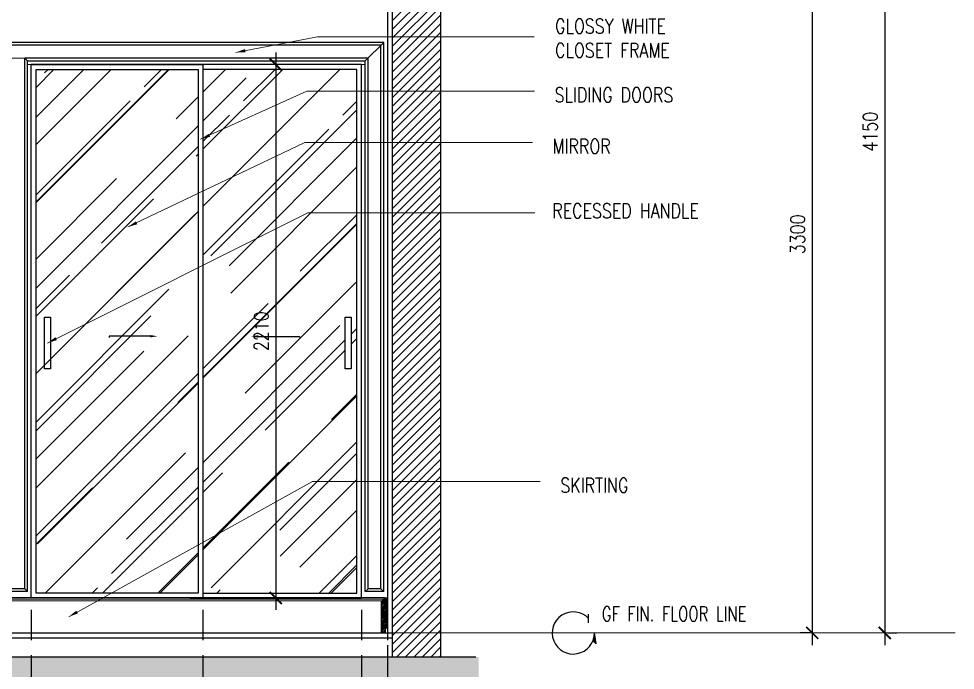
# Model space of a CAD drawing. Header units: inches. Extents: x -12478 to 399182, y -23212 to 525552.
# Drawn here: x 63565 to 67445, y -9233 to -6535 of the extents above; entities that cross this region are included whole.
import ezdxf
from ezdxf import colors
from ezdxf.entities.mleader import LeaderData, LeaderLine
from ezdxf.math import Vec2, Vec3

# ---------------------------------------------------------------- set-up
doc = ezdxf.new("R2010")
doc.units = ezdxf.units.IN
doc.header["$LTSCALE"] = 1000
doc.header["$MEASUREMENT"] = 0
for name, pattern in [('DASHED', [0.75, 0.5, -0.25]), ('HIDDEN', [0.375, 0.25, -0.125]), ('HIDDEN2', [0.1875, 0.125, -0.0625])]:
    doc.linetypes.add(name, pattern=pattern)
for name, color, linetype, lineweight in [('05 Menuiserie Vue', 4, 'Continuous', 25), ('06 Menuiserie Coupe', 113, 'Continuous', 25), ('10 Décors et Achures', 54, 'Continuous', 5), ('A-FLOR-TILE', 8, 'Continuous', 9), ('Built-in', 253, 'HIDDEN', 0), ('ID-NOTES', 3, 'Continuous', 0), ('Sanitaire', 253, 'Continuous', 0)]:
    doc.layers.add(name, color=color, linetype=linetype, lineweight=lineweight)
for name, color, linetype in [('A-DIM', 9, 'Continuous'), ('A-Hidden', 8, 'HIDDEN'), ('CQ SPOT DETAILS', 40, 'Continuous'), ('Layer1', 1, 'Continuous'), ('Layer3', 3, 'Continuous'), ('Layer7', 8, 'Continuous')]:
    doc.layers.add(name, color=color, linetype=linetype)
doc.styles.add('grid_250', font='romans.shx', dxfattribs={"width": 0.75, "height": 0.75})
doc.styles.add('ID-ROMANS', font='romans.shx', dxfattribs={"width": 0.8})
doc.styles.get("Standard").update_dxf_attribs({"font": 'arial.ttf'})
doc.styles.add('ZZ-Dim All', font='romans.shx', dxfattribs={"width": 0.8})
doc.dimstyles.new('DIM 0200', dxfattribs={"dimscale": 200, "dimtxt": 1, "dimasz": 0.8, "dimexe": 0.5, "dimexo": 1, "dimgap": 0.4, "dimtad": 1, "dimdec": 0, "dimrnd": 10, "dimdsep": 46, "dimtxsty": 'ZZ-Dim All', "dimblk1": 'ARCHTICK', "dimblk2": 'ARCHTICK', "dimsah": 1, "dimcen": 1, "dimdle": 0.5, "dimclrd": 256, "dimclre": 256, "dimclrt": 256, "dimadec": 0, "dimazin": 2, "dimtfac": 1, "dimtdec": 0, "dimtix": 1, "dimtmove": 2, "dimatfit": 2, "dimfxl": 1, "dimfxlon": 1, "dimtolj": 1, "dimtzin": 0, "dimlwd": -1, "dimlwe": -1, "dimarcsym": 0})
doc.dimstyles.new('DIM-100', dxfattribs={"dimscale": 50, "dimtxt": 1.25, "dimasz": 1, "dimexe": 1, "dimexo": 1, "dimgap": 0.6, "dimtad": 1, "dimdec": 0, "dimrnd": 5, "dimdsep": 46, "dimtxsty": 'ZZ-Dim All', "dimblk1": 'ARCHTICK', "dimblk2": 'ARCHTICK', "dimsah": 1, "dimcen": 1, "dimdle": 1, "dimclrd": 256, "dimclre": 8, "dimclrt": 256, "dimazin": 2, "dimtfac": 1, "dimtdec": 0, "dimtix": 1, "dimtmove": 2, "dimatfit": 2, "dimfxl": 0.1, "dimtolj": 1, "dimtzin": 0, "dimlwd": -1, "dimlwe": -1, "dimarcsym": 0})
pattern_1 = [(45, (-5992.02, 6159.27), (212.132, 565.6854), [3750, -500, 1250, -250]), (45, (-5845.3, 6482.77), (-411.8897, 58.3363), [750, -82.5, 1500, -187.5]), (45, (-6053.89, 6397.92), (800.79843, 1037.6792), [2000, -350, 1000, -250])]

# ---------------------------------------------------------------- blocks, each defined once
blk = doc.blocks.new('_ARCHTICK')
at = {"color": 0, "linetype": 'ByBlock', "const_width": 0.15}
blk.add_lwpolyline([(-0.5, -0.5), (0.5, 0.5)], dxfattribs=at)
blk = doc.blocks.new('*D775')
at = {"layer": 'A-DIM', "transparency": 16777216}
blk.add_line((66852, -5727.6), (66852, -9128.1), dxfattribs=at)
at = {"layer": 'A-DIM', "color": 8, "linetype": 'HIDDEN2', "transparency": 16777216}
for p, q in [((66841.7, -5777.6), (66802, -5777.6)), ((66841.7, -9078.1), (66802, -9078.1))]:
    blk.add_line(p, q, dxfattribs=at)
at = {"layer": 'Defpoints', "color": 0, "transparency": 16777216}
for p in [(66891.7, -5777.6, 0), (66852, -9078.1), (66891.7, -9078.1, 0)]:
    blk.add_point(p, dxfattribs=at)
at = {"layer": 'A-DIM', "transparency": 16777216, "xscale": 50, "yscale": 50, "zscale": 50}
for p, rotation in [((66852, -5777.6), 90), ((66852, -9078.1), 270)]:
    blk.add_blockref('_ARCHTICK', p, dxfattribs=dict(at, rotation=rotation))
at = {"layer": 'A-DIM', "color": 3, "transparency": 16777216, "insert": (66792, -7427.9), "char_height": 60, "attachment_point": 5, "rotation": 90, "style": 'ZZ-Dim All'}
blk.add_mtext('\\A1;3300', dxfattribs=at)
blk = doc.blocks.new('*D776')
at = {"layer": 'A-DIM', "transparency": 16777216}
blk.add_line((67152.3, -4878.1), (67152.3, -9128.1), dxfattribs=at)
at = {"layer": 'A-DIM', "color": 8, "linetype": 'HIDDEN2', "transparency": 16777216}
for p, q in [((67111.1, -4928.1), (67202.3, -4928.1)), ((67164.5, -9078.1), (67202.3, -9078.1))]:
    blk.add_line(p, q, dxfattribs=at)
at = {"layer": 'Defpoints', "color": 0, "transparency": 16777216}
for p in [(67061.1, -4928.1, 0), (67114.5, -9078.1, 0), (67152.3, -9078.1)]:
    blk.add_point(p, dxfattribs=at)
at = {"layer": 'A-DIM', "transparency": 16777216, "xscale": 50, "yscale": 50, "zscale": 50}
for p, rotation in [((67152.3, -4928.1), 90), ((67152.3, -9078.1), 270)]:
    blk.add_blockref('_ARCHTICK', p, dxfattribs=dict(at, rotation=rotation))
at = {"layer": 'A-DIM', "color": 3, "transparency": 16777216, "insert": (67092.3, -7003.1), "char_height": 60, "attachment_point": 5, "rotation": 90, "style": 'ZZ-Dim All'}
blk.add_mtext('\\A1;4150', dxfattribs=at)
blk = doc.blocks.new('arrow01')
at = {"layer": 'Layer1'}
blk.add_hatch(color=256, dxfattribs=at).paths.add_polyline_path([(7, -44.7), (0, 0), (-6.2, -32.4)])
at = {"layer": 'Layer1', "elevation": 375.8}
blk.add_lwpolyline([(7, -44.7), (0, 0), (-6.2, -32.4)], close=True, dxfattribs=at)
at = {"layer": 'Layer7'}
blk.add_line((-24, 41.5), (-24, 77.7), dxfattribs=at)
blk.add_arc((-87.3, 0), 87.3, 43.49, 0, dxfattribs=at)
blk = doc.blocks.new('*D806')
at = {"layer": 'A-DIM', "color": 8, "linetype": 'HIDDEN2', "transparency": 16777216}
for p, q in [((62034.6, -9128.1), (62034.6, -9813.8)), ((65092.5, -9128.1), (65092.5, -9813.8))]:
    blk.add_line(p, q, dxfattribs=at)
at = {"layer": 'A-DIM', "transparency": 16777216}
blk.add_line((61984.6, -9763.8), (65142.5, -9763.8), dxfattribs=at)
at = {"layer": 'Defpoints', "color": 0, "transparency": 16777216}
for p in [(62034.6, -9078.1, 0), (65092.5, -9078.1, 0), (65092.5, -9763.8)]:
    blk.add_point(p, dxfattribs=at)
at = {"layer": 'A-DIM', "transparency": 16777216, "xscale": 50, "yscale": 50, "zscale": 50, "rotation": 180}
blk.add_blockref('_ARCHTICK', (62034.6, -9763.8), dxfattribs=at)
at = {"layer": 'A-DIM', "transparency": 16777216, "xscale": 50, "yscale": 50, "zscale": 50}
blk.add_blockref('_ARCHTICK', (65092.5, -9763.8), dxfattribs=at)
at = {"layer": 'A-DIM', "color": 3, "transparency": 16777216, "insert": (63563.5, -9703.8), "char_height": 60, "attachment_point": 5, "style": 'ZZ-Dim All'}
blk.add_mtext('\\A1;3060', dxfattribs=at)
blk = doc.blocks.new('*D810')
at = {"layer": 'A-DIM', "color": 8, "linetype": 'HIDDEN2', "transparency": 16777216}
for p, q in [((63510, -8983.1), (63510, -9632)), ((63617, -8983.1), (63617, -9632))]:
    blk.add_line(p, q, dxfattribs=at)
at = {"layer": 'A-DIM', "transparency": 16777216}
for p, q in [((63510, -9582), (63460, -9582)), ((63510, -9582), (63617, -9582)), ((63617, -9582), (63667, -9582))]:
    blk.add_line(p, q, dxfattribs=at)
at = {"layer": 'Defpoints', "color": 0, "transparency": 16777216}
for p in [(63510, -8933.1), (63617, -8933.1), (63617, -9582)]:
    blk.add_point(p, dxfattribs=at)
at = {"layer": 'A-DIM', "transparency": 16777216, "xscale": 50, "yscale": 50, "zscale": 50}
blk.add_blockref('_ARCHTICK', (63510, -9582), dxfattribs=at)
at = {"layer": 'A-DIM', "transparency": 16777216, "xscale": 50, "yscale": 50, "zscale": 50, "rotation": 180}
blk.add_blockref('_ARCHTICK', (63617, -9582), dxfattribs=at)
at = {"layer": 'A-DIM', "color": 3, "transparency": 16777216, "insert": (63563.5, -9522), "char_height": 60, "attachment_point": 5, "style": 'ZZ-Dim All'}
blk.add_mtext('\\A1;105', dxfattribs=at)
blk = doc.blocks.new('*D811')
at = {"layer": 'A-DIM', "color": 8, "linetype": 'HIDDEN2', "transparency": 16777216}
for p, q in [((63617, -8983.1), (63617, -9632)), ((64328, -8983.1), (64328, -9632))]:
    blk.add_line(p, q, dxfattribs=at)
at = {"layer": 'A-DIM', "transparency": 16777216}
blk.add_line((63567, -9582), (64378, -9582), dxfattribs=at)
at = {"layer": 'Defpoints', "color": 0, "transparency": 16777216}
for p in [(63617, -8933.1), (64328, -8933.1), (64328, -9582)]:
    blk.add_point(p, dxfattribs=at)
at = {"layer": 'A-DIM', "transparency": 16777216, "xscale": 50, "yscale": 50, "zscale": 50, "rotation": 180}
blk.add_blockref('_ARCHTICK', (63617, -9582), dxfattribs=at)
at = {"layer": 'A-DIM', "transparency": 16777216, "xscale": 50, "yscale": 50, "zscale": 50}
blk.add_blockref('_ARCHTICK', (64328, -9582), dxfattribs=at)
at = {"layer": 'A-DIM', "color": 3, "transparency": 16777216, "insert": (63972.5, -9522), "char_height": 60, "attachment_point": 5, "style": 'ZZ-Dim All'}
blk.add_mtext('\\A1;710', dxfattribs=at)
blk = doc.blocks.new('*D812')
at = {"layer": 'A-DIM', "color": 8, "linetype": 'HIDDEN2', "transparency": 16777216}
for p, q in [((64328, -8983.1), (64328, -9632)), ((64985.5, -8983.1), (64985.5, -9632))]:
    blk.add_line(p, q, dxfattribs=at)
at = {"layer": 'A-DIM', "transparency": 16777216}
blk.add_line((64278, -9582), (65035.5, -9582), dxfattribs=at)
at = {"layer": 'Defpoints', "color": 0, "transparency": 16777216}
for p in [(64328, -8933.1), (64985.5, -8933.1), (64985.5, -9582)]:
    blk.add_point(p, dxfattribs=at)
at = {"layer": 'A-DIM', "transparency": 16777216, "xscale": 50, "yscale": 50, "zscale": 50, "rotation": 180}
blk.add_blockref('_ARCHTICK', (64328, -9582), dxfattribs=at)
at = {"layer": 'A-DIM', "transparency": 16777216, "xscale": 50, "yscale": 50, "zscale": 50}
blk.add_blockref('_ARCHTICK', (64985.5, -9582), dxfattribs=at)
at = {"layer": 'A-DIM', "color": 3, "transparency": 16777216, "insert": (64656.7, -9522), "char_height": 60, "attachment_point": 5, "style": 'ZZ-Dim All'}
blk.add_mtext('\\A1;655', dxfattribs=at)
blk = doc.blocks.new('*D813')
at = {"layer": 'A-DIM', "color": 8, "linetype": 'HIDDEN2', "transparency": 16777216}
for p, q in [((64985.5, -8983.1), (64985.5, -9632)), ((65092.5, -8983.1), (65092.5, -9632))]:
    blk.add_line(p, q, dxfattribs=at)
at = {"layer": 'A-DIM', "transparency": 16777216}
for p, q in [((64985.5, -9582), (64935.5, -9582)), ((64985.5, -9582), (65092.5, -9582)), ((65092.5, -9582), (65142.5, -9582))]:
    blk.add_line(p, q, dxfattribs=at)
at = {"layer": 'Defpoints', "color": 0, "transparency": 16777216}
for p in [(64985.5, -8933.1), (65092.5, -8933.1, 0), (65092.5, -9582)]:
    blk.add_point(p, dxfattribs=at)
at = {"layer": 'A-DIM', "transparency": 16777216, "xscale": 50, "yscale": 50, "zscale": 50}
blk.add_blockref('_ARCHTICK', (64985.5, -9582), dxfattribs=at)
at = {"layer": 'A-DIM', "transparency": 16777216, "xscale": 50, "yscale": 50, "zscale": 50, "rotation": 180}
blk.add_blockref('_ARCHTICK', (65092.5, -9582), dxfattribs=at)
at = {"layer": 'A-DIM', "color": 3, "transparency": 16777216, "insert": (65039, -9522), "char_height": 60, "attachment_point": 5, "style": 'ZZ-Dim All'}
blk.add_mtext('\\A1;105', dxfattribs=at)
blk = doc.blocks.new('*D816')
at = {"layer": 'A-DIM', "transparency": 16777216}
blk.add_line((64630, -6675.1), (64630, -8983.1), dxfattribs=at)
at = {"layer": 'A-DIM', "color": 8, "linetype": 'HIDDEN2', "transparency": 16777216}
for p, q in [((64935.5, -6725.1), (64580, -6725.1)), ((64935.5, -8933.1), (64580, -8933.1))]:
    blk.add_line(p, q, dxfattribs=at)
at = {"layer": 'Defpoints', "color": 0, "transparency": 16777216}
for p in [(64985.5, -6725.1), (64630, -8933.1), (64985.5, -8933.1)]:
    blk.add_point(p, dxfattribs=at)
at = {"layer": 'A-DIM', "transparency": 16777216, "xscale": 50, "yscale": 50, "zscale": 50}
for p, rotation in [((64630, -6725.1), 90), ((64630, -8933.1), 270)]:
    blk.add_blockref('_ARCHTICK', p, dxfattribs=dict(at, rotation=rotation))
at = {"layer": 'A-DIM', "color": 3, "transparency": 16777216, "insert": (64570, -7829.1), "char_height": 60, "attachment_point": 5, "rotation": 90, "style": 'ZZ-Dim All'}
blk.add_mtext('\\A1;2210', dxfattribs=at)

msp = doc.modelspace()

# ---------------------------------------------------------------- hatches: boundary and pattern name
at = {"layer": '10 Décors et Achures'}
h = msp.add_hatch(dxfattribs=at)
h.set_pattern_fill('ANSI31', color=256, scale=40, angle=180, style=0)
h.set_pattern_definition([(225, (230.8526, -9.513), (3.5355339, -3.5355339), [])])
edge = h.paths.add_edge_path()
edge.add_line((65092.5, -8955.6), (65087.5, -8955.6))
edge.add_line((65087.5, -8955.6), (65087.5, -9058.8))
edge.add_line((65087.5, -9058.8), (65082.5, -9058.8))
edge.add_line((65082.5, -9058.8), (65082.5, -9078.1))
edge.add_line((65082.5, -9078.1), (65067.5, -9078.1))
edge.add_line((65067.5, -9078.1), (65067.5, -8945.6))
edge.add_line((65067.5, -8945.6), (65072.5, -8945.6))
edge.add_arc((65080, -8945.6), 7.5, 90, 180, ccw=False)
edge.add_line((65080, -8938.1), (65080, -8933.1))
edge.add_line((65080, -8933.1), (65092.5, -8933.1))
edge.add_line((65092.5, -8933.1), (65092.5, -8955.6))
at = {"layer": 'Layer7'}
h = msp.add_hatch(dxfattribs=at)
h.set_pattern_fill('ANSI31', color=256, scale=200, style=0)
h.set_pattern_definition([(45, (14902.261, 1298.618), (-17.67767, 17.67767), [])])
h.paths.add_polyline_path([(65112.5, -9178.1), (65312.6, -9178.1), (65312.6, -4928.6), (65112.5, -4928.6)])
h = msp.add_hatch(dxfattribs=at)
h.set_pattern_fill('AR-CONC', color=256, scale=10, style=0)
h.set_pattern_definition([(50, (-1024.04, 6159.27), (71.72602, -6.275213), [7.5, -82.5]), (355, (-1024.04, 6159.27), (-13.87513, 75.21921), [6, -66]), (100.45144, (-1018.06, 6158.746), (57.850885, 68.944), [6.37402, -70.11421]), (46.1842, (-1024.04, 6179.27), (106.72413, -16.55193), [11.25, -123.75]), (96.63564, (-1015.15, 6177.89), (93.4662, 97.41186), [9.56103, -105.17138]), (351.18416, (-1024.04, 6179.27), (93.4662, 97.41186), [9, -99]), (21, (-1014.04, 6174.27), (59.690705, -40.26189), [7.5, -82.5]), (326, (-1014.04, 6174.27), (24.33153, 72.515005), [6, -66]), (71.45144, (-1009.065, 6170.914), (84.02224, 32.253115), [6.37402, -70.11421]), (37.5, (-1024.04, 6159.27), (1.215986, 33.289385), [0, -65.2, 0, -67, 0, -66.25]), (7.5, (-1024.04, 6159.27), (26.306954, 39.441171), [0, -38.2, 0, -63.7, 0, -25.25]), (327.5, (-1046.34, 6159.27), (53.382244, -2.255487), [0, -25, 0, -78, 0, -103.5]), (317.5, (-1056.34, 6159.27), (58.318617, 10.010498), [0, -32.5, 0, -51.8, 0, -73.5])])
h.paths.add_polyline_path([(61638.7, -9178.1), (61638.7, -9378.1), (65469.8, -9378.1), (65469.8, -9178.1)])
at = {"layer": 'Sanitaire'}
h = msp.add_hatch(dxfattribs=at)
h.set_pattern_fill('AR-RROOF', color=8, scale=250, angle=45)
h.set_pattern_definition(pattern_1)
h.paths.add_polyline_path([(63637, -6745.1), (64308, -6745.1), (64308, -8913.1), (63637, -8913.1)])
h = msp.add_hatch(dxfattribs=at)
h.set_pattern_fill('AR-RROOF', color=8, scale=250, angle=45)
h.set_pattern_definition(pattern_1)
h.paths.add_polyline_path([(64328, -8913.1), (64965.5, -8913.1), (64965.5, -6745.1), (64328, -6745.1)])
h.paths.add_polyline_path([(64917.9, -7770.4), (64942.2, -7770.4), (64942.2, -7985.3), (64917.9, -7985.3)], flags=16)

# ---------------------------------------------------------------- linework, layer by layer
at = {"layer": '05 Menuiserie Vue'}
for p, q in [((65077.5, -6633.1), (62049.6, -6633.1)), ((65077.5, -8907.1), (65077.5, -6633.1)), ((65065.5, -6645.1), (62061.6, -6645.1)), ((65065.5, -8895.1), (65065.5, -6645.1)), ((64328, -6698.1), (63590, -6698.1)), ((63590, -8895.1), (63590, -6698.1)), ((63602, -6710.1), (64328, -6710.1)), ((63602, -8907.1), (63602, -6710.1)), ((65012.5, -6698.1), (64328, -6698.1)), ((64328, -6710.1), (65000.5, -6710.1)), ((65000.5, -8907.1), (65000.5, -6710.1)), ((65012.5, -8895.1), (65012.5, -6698.1)), ((63617, -8933.1), (63617, -6725.1)), ((64328, -6725.1), (63617, -6725.1)), ((64985.5, -6725.1), (64328, -6725.1)), ((64985.5, -8933.1), (64985.5, -6725.1)), ((64984.5, -8933.1), (64984.5, -8389.1)), ((63602, -8907.1), (63525, -8907.1)), ((63590, -8895.1), (63537, -8895.1)), ((65077.5, -8907.1), (65000.5, -8907.1)), ((65065.5, -8895.1), (65012.5, -8895.1)), ((65079.8, -8933.1), (62034.6, -8933.1))]:
    msp.add_line(p, q, dxfattribs=at)
at = {"layer": '05 Menuiserie Vue', "lineweight": 5}
for p, q in [((65077.5, -6633.1), (65000.5, -6710.1)), ((63590, -6698.1), (63537, -6698.1)), ((63602, -6710.1), (63590, -6698.1)), ((63617, -6725.1), (63602, -6725.1)), ((64985.5, -6725.1), (65000.5, -6725.1)), ((63602, -8907.1), (63590, -8895.1)), ((65000.5, -8907.1), (65012.5, -8895.1)), ((65077.5, -8907.1), (65065.5, -8895.1)), ((65092.5, -8933.1), (65079.8, -8933.1))]:
    msp.add_line(p, q, dxfattribs=at)
at = {"layer": '06 Menuiserie Coupe'}
for p, q in [((65092.5, -9048.1), (65092.5, -8933.1)), ((65092.5, -9048.1), (65092.5, -8933.1)), ((65092.5, -9063.1), (65092.5, -8938.1))]:
    msp.add_line(p, q, dxfattribs=at)
msp.add_lwpolyline([(65092.5, -8955.6), (65087.5, -8955.6), (65087.5, -9058.8), (65082.5, -9058.8), (65082.5, -9078.1), (65067.5, -9078.1), (65067.5, -8945.6), (65072.5, -8945.6, -0.414214), (65080, -8938.1), (65080, -8933.1), (65092.5, -8933.1), (65092.5, -8955.6)], format="xyb", dxfattribs=at)
at = {"layer": 'A-FLOR-TILE'}
for p, q in [((65080, -8938.1, 0), (62047.1, -8938.1, 0)), ((65072.5, -8945.6, 0), (62054.6, -8945.6, 0)), ((65092.5, -8945.6), (65092.5, -8945.6))]:
    msp.add_line(p, q, dxfattribs=at)
at = {"layer": 'A-Hidden', "linetype": 'DASHED', "lineweight": 0, "ltscale": 10}
msp.add_line((67444.5, -9078.1, 0), (60281.4, -9078.1, 0), dxfattribs=at)
at = {"layer": 'CQ SPOT DETAILS', "color": 1}
for points in [[(63617, -6725.1), (64328, -6725.1), (64328, -8933.1), (63617, -8933.1)], [(63637, -6745.1), (64308, -6745.1), (64308, -8913.1), (63637, -8913.1)]]:
    msp.add_lwpolyline(points, close=True, dxfattribs=at)
for points in [[(64274.5, -8933.1), (64985.5, -8933.1), (64985.5, -6725.1), (64274.5, -6725.1)], [(64328, -8913.1), (64965.5, -8913.1), (64965.5, -6745.1), (64328, -6745.1)]]:
    msp.add_lwpolyline(points, dxfattribs=at)
at = {"layer": 'CQ SPOT DETAILS', "color": 8}
for points in [[(63672.1, -7770.4), (63696.5, -7770.4), (63696.5, -7985.3), (63672.1, -7985.3)], [(64917.9, -7770.4), (64942.2, -7770.4), (64942.2, -7985.3), (64917.9, -7985.3)]]:
    msp.add_lwpolyline(points, close=True, dxfattribs=at)
at = {"layer": 'Layer1'}
for p, q in [((62014.6, -9078.1, 0), (65112.5, -9078.1, 0)), ((62014.6, -9098.1, 0), (65112.5, -9098.1, 0))]:
    msp.add_line(p, q, dxfattribs=at)
at = {"layer": 'Layer3'}
for p, q in [((65312.6, -4728.6, 0), (65312.6, -9178.1, 0)), ((65092.5, -4928.6, 0), (65092.5, -9078.1)), ((65112.5, -4928.6, 0), (65112.5, -9178.1, 0)), ((65458.6, -9178.1), (61638.7, -9178.1))]:
    msp.add_line(p, q, dxfattribs=at)

# ---------------------------------------------------------------- block references
msp.add_blockref('arrow01', (65949.7, -9078.1, -751.7), dxfattribs=at)

# ---------------------------------------------------------------- texts
at = {"layer": 'ID-NOTES', "style": 'grid_250', "width": 0.75}
msp.add_text('GF FIN. FLOOR LINE', height=60, rotation=360, dxfattribs=at).set_placement((65980.2, -9029.2, -536.9))
at = {"layer": 'ID-NOTES', "char_height": 60, "attachment_point": 1, "style": 'ID-ROMANS'}
for s, insert, width in [('\\pxt16;GLOSSY WHITE CLOSET FRAME', (65786.7, -6536.1, 375.9), 583.266), ('RECESSED HANDLE ', (65775.4, -7300.6, 751.7), 771.843)]:
    msp.add_mtext(s, dxfattribs=dict(at, insert=insert, width=width))
at = {"layer": 'ID-NOTES', "color": 3, "char_height": 60, "width": 815.203, "attachment_point": 1, "style": 'ID-ROMANS'}
for s, insert in [('\\pxt16;{\\C256;SLIDING DOORS}', (65784.7, -6820.6, 1127.5)), ('\\pxt16;{\\C256;MIRROR}', (65776.8, -7033.2, 1127.5)), ('\\pxt16;{\\C256;SKIRTING}', (65808.6, -8436.6, 1127.5))]:
    msp.add_mtext(s, dxfattribs=dict(at, insert=insert))

# ---------------------------------------------------------------- dimensions: what is measured, and where the dimension line sits
at = {"layer": 'A-DIM'}
for base, p1, p2, picture, middle in [((67152.3, -9078.1, 0), (67061.1, -4928.1, 0), (67114.5, -9078.1, 0), '*D776', (67092.3, -7003.1, 0)), ((66851.9784, -9078.1301, 0), (66891.6819, -5777.6297, 0), (66891.6819, -9078.1301, 0), '*D775', (66791.9784, -7427.8799, 0)), ((64630, -8933.1), (64985.5, -6725.1), (64985.5, -8933.1), '*D816', (64570, -7829.1))]:
    dim = msp.add_linear_dim(base=base, p1=p1, p2=p2, angle=90, dimstyle='DIM-100', override={"dimtxt": 1.2, "dimclrt": 3}, dxfattribs=at)
    dim.commit()
    dim.dimension.update_dxf_attribs({"geometry": picture, "text_midpoint": middle})
at = {"layer": 'A-DIM', "color": 8}
for base, p1, p2, picture, middle in [((63617, -9582), (63510, -8933.1), (63617, -8933.1), '*D810', (63563.5, -9522)), ((64328, -9582), (63617, -8933.1), (64328, -8933.1), '*D811', (63972.5, -9522)), ((64985.453, -9581.9976), (64327.9883, -8933.1301), (64985.453, -8933.1301), '*D812', (64656.7206, -9521.9976)), ((65092.5, -9582), (64985.5, -8933.1), (65092.5, -8933.1, 0), '*D813', (65039, -9522))]:
    dim = msp.add_linear_dim(base=base, p1=p1, p2=p2, dimstyle='DIM-100', override={"dimtxt": 1.2, "dimclrt": 3}, dxfattribs=at)
    dim.commit()
    dim.dimension.update_dxf_attribs({"geometry": picture, "text_midpoint": middle})
at = {"layer": 'A-DIM'}
dim = msp.add_linear_dim(base=(65092.5, -9763.8), p1=(62034.6, -9078.1, 0), p2=(65092.5, -9078.1, 0), dimstyle='DIM-100', override={"dimtxt": 1.2, "dimclrt": 3}, dxfattribs=at)
dim.commit()
dim.dimension.update_dxf_attribs({"geometry": '*D806', "text_midpoint": (63563.5, -9703.8)})

# ---------------------------------------------------------------- leaders
at = {"layer": 'Built-in', "linetype": 'HIDDEN2', "ltscale": 0.4}
ml = msp.add_multileader_mtext('Standard', dxfattribs=at)
ml.set_content('', color=3)
ml.set_leader_properties(color=1)
ml.build(insert=Vec2(0, 0))
ml.multileader.update_dxf_attribs({"dogleg_length": 5, "arrow_head_size": 30})
ctx = ml.context
ctx.base_point, ctx.char_height, ctx.arrow_head_size, ctx.landing_gap_size, ctx.plane_origin, ctx.plane_x_axis, ctx.plane_y_axis = Vec3(63939.2, -7854.8), 5, 30, 1, Vec3(64139.9, -7849.8), Vec3(0, -1), Vec3(1, 0)
notes = []
notes.append((ctx, [(0, (1, 1, 0), (63939.2, -7849.8), (0, -1), 5, [(0, [(64139.9, -7849.8)], 0, [])])]))
ctx.mtext.insert, ctx.mtext.text_direction, ctx.mtext.rotation, ctx.mtext.flow_direction = Vec3(63941.7, -7855.8), Vec3(0, -1), 4.712389, 5
ml = msp.add_multileader_mtext('Standard', dxfattribs=at)
ml.set_content('', color=3)
ml.set_leader_properties(color=1)
ml.build(insert=Vec2(0, 0))
ml.multileader.update_dxf_attribs({"dogleg_length": 5, "arrow_head_size": 30})
ctx = ml.context
ctx.base_point, ctx.char_height, ctx.arrow_head_size, ctx.landing_gap_size, ctx.plane_origin, ctx.plane_x_axis, ctx.plane_y_axis = Vec3(64728, -7855.6), 5, 30, 1, Vec3(64527.4, -7850.6), Vec3(0, -1), Vec3(1, 0)
notes.append((ctx, [(0, (1, 1, 0), (64728, -7850.6), (0, -1), 5, [(0, [(64527.4, -7850.6)], 0, [])])]))
ctx.mtext.insert, ctx.mtext.text_direction, ctx.mtext.rotation, ctx.mtext.flow_direction = Vec3(64730.5, -7856.6), Vec3(0, -1), 4.712389, 5
at = {"layer": 'ID-NOTES'}
for points in [[(64464.5, -6674.8), (64802.7, -6610.6), (65700.9, -6610.6)], [(64318.8, -7034.1, 751.7), (64758.3, -6835.8, 751.7), (65701, -6835.8, 751.7)], [(64017.2, -7397.5, 751.7), (64750.4, -7048.3, 751.7), (65693.1, -7048.3, 751.7)], [(63684.3, -7877.8, 751.7), (64763.1, -7338.4, 751.7), (65702.9, -7338.4, 751.7)], [(63772.2, -9011.1, 751.7), (64782.2, -8451.7, 751.7), (65724.8, -8451.7, 751.7)]]:
    msp.add_leader(points, dimstyle='DIM 0200', override={"dimasz": 0.2, "dimtad": 0, "dimclrd": 8}, dxfattribs=at)
for ctx, leaders in notes:
    for number, flags, end, landing, length, lines in leaders:
        leader = LeaderData()
        leader.index, (leader.has_last_leader_line, leader.has_dogleg_vector, leader.attachment_direction) = number, flags
        leader.last_leader_point, leader.dogleg_vector, leader.dogleg_length = Vec3(end), Vec3(landing), length
        for number, points, colour, breaks in lines:
            line = LeaderLine()
            line.index, line.vertices, line.color, line.breaks = number, Vec3.list(points), colors.encode_raw_color(colour), breaks
            leader.lines.append(line)
        ctx.leaders.append(leader)

doc.saveas('drawing.dxf')
